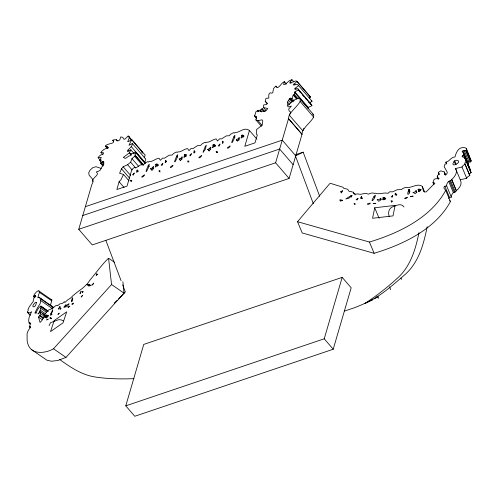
<?xml version="1.0" encoding="UTF-8"?>
<svg xmlns="http://www.w3.org/2000/svg" width="496" height="496" viewBox="0 0 496 496"><rect width="100%" height="100%" fill="white"/><g stroke="black" fill="none" stroke-linecap="round" stroke-linejoin="round"><path stroke-width="0.74" d="M144.2 157.858L145.192 155.118L131.7 139.469L129.003 145.309L132.32 143.493C132.587 147.157 128.222 148.478 127.311 151.528L130.826 149.804L134.323 153.859M132.32 143.493L145.812 159.142L144.789 162.273L131.291 146.624M30.715 315.264L28.222 313.54L28.198 312.474L27.46 312.102L28.303 310.043L27.968 309.492L29.345 306.72L33.344 301.264C32.817 299.373 34.416 297.302 35.631 295.777L35.47 295.207C30.634 299.739 36.301 290.253 38.7 290.854L39.401 291.332L39.401 292.287L37.82 297.823L39.06 297.247L53.766 307.483L53.636 307.855L41.174 299.231L41.298 298.852C39.748 300.037 40.511 297.873 39.06 297.247M145.433 163.252L135.941 152.241L134.087 152.229L134.038 153.214L133.467 153.772L130.169 153.283L130.944 154.56L130.343 155.639C127.844 155.477 125.407 160.382 123.932 157.492L123.417 157.356L129.375 152.855L130.826 149.804M292.938 101.475L290.941 99.163L291.028 98.22L290.699 98.003L289.354 98.834L287.562 102.058L287.835 106.175A18.141 9.306 -40.8 0 0 287.922 106.727L288.002 106.789A12.065 6.188 -40.8 0 0 289.329 106.714L291.394 106.063L288.653 109.145L289.236 111.141C291.592 111.209 289.782 114.03 289.304 115.165A33.747 17.31 -40.8 0 0 288.846 116.374L288.523 118.68L302.014 134.329L289.106 178.436L92.244 244.943L78.752 229.301L91.648 185.188L92.746 182.627A33.747 17.31 -40.8 0 0 92.975 181.499C91.667 177.401 100.39 175.28 96.329 171.969L98.431 171.207A12.065 6.188 -40.8 0 0 100 170.308L100.142 170.165A18.141 9.306 -40.8 0 0 100.601 169.434L103.627 163.866L103.391 161.553L102.405 161.615L101.364 163.209L100.508 163.184L101.234 159.929L99.808 160.518L100.812 161.677M409.107 189.404C411.048 194.215 405.145 197.594 409.107 189.404L409.987 191.512M265.999 110.434L263.5 107.533L263.574 105.462L263.723 104.904L266.488 104.575L267.139 103.732L267.096 103.05L265.211 101.376L265.999 98.326L268.863 98.053C268.578 95.728 268.429 91.562 271.92 93.149L272.806 92.647L273.395 88.976L274.294 87.625L275.974 86.118L276.973 87.277M302.014 134.329L302.337 132.023A33.747 17.31 -40.8 0 1 302.796 130.814L289.304 115.165C292.169 110 297.247 106.578 300.136 101.438L300.21 99.101L298.493 98.152L295.263 99.386L287.81 105.363M303.515 129.202L302.796 130.814C305.666 125.649 310.738 122.227 313.627 117.087L313.701 114.75L300.21 99.101M293.948 82.045L291.952 79.726L290.11 82.014L289.819 82.956L290.489 83.037C294.829 80.829 300.601 79.062 293.08 85.021L296.955 84.326L297.91 84.766L298.536 85.585L294.661 88.79L295.064 89.404L297.11 88.66L298.034 88.92C299.708 91.041 294.903 90.495 294.574 92.43L294.587 94.711L298.084 98.772M298.034 88.92L311.525 104.563C313.199 106.683 308.394 106.144 308.072 108.078L308.146 108.612M30.504 327.763L29.258 326.901L30.299 326.269A1.972 0.645 -55.3 0 1 30.454 326.554L30.256 327.335A11.606 3.801 -55.3 0 1 29.785 328.309C28.216 330.572 26.561 332.928 27.119 335.879C27.131 338.588 26.84 341.366 27.875 343.957C31.242 355.105 45.458 353.543 53.512 348.775L111.557 284.537L108.587 258.416A3.447 1.128 -55.3 0 0 107.886 258.819C101.327 265.366 95.951 272.98 90.086 279.949A6.919 2.269 -55.3 0 0 89.677 280.562L87.984 282.937A2.034 0.67 -55.3 0 0 87.532 283.365L86.75 284.698L86.831 284.313L84.779 286.167A4.359 1.426 -55.3 0 0 84.06 286.942C80.767 289.931 76.998 291.952 73.904 294.971A1.903 0.626 -55.3 0 0 73.507 295.108L70.618 298.028L67.698 299.894L64.846 302.51L64.486 301.673L62.508 303.36L59.942 303.825L57.66 305.728L57.369 305.176L55.918 305.579L51.801 308.723L48.106 310.236L45.31 313.739L41.98 320.453L40.43 322.102A1.823 0.595 -55.3 0 1 39.996 322.313L38.471 317.049L40.009 315.363L40.74 312.027L37.913 313.974C40.35 312.034 39.978 309.02 41.298 306.646C39.971 304.935 36.84 310.589 36.419 312.232C32.531 316.467 38.062 306.621 38.886 305.598C41.218 302.926 40.064 300.973 41.174 299.231M31.26 349.451L46.996 360.239L51.64 361.224L57.889 360.474L65.98 357.405L124.019 293.167L122.89 281.697M448.644 198.53L448.911 198.016A1.972 1.283 -22.6 0 1 449.543 197.47L451.341 197.141A8.32 5.406 -22.6 0 1 453.356 192.584L455.291 191.927L456.363 190.817L451.676 179.558C454.497 176.967 458.124 172.627 455.582 168.553L461.987 166.991L463.066 165.559L465.136 164.232C464.275 163.227 465.502 161.752 466.494 161.33L465.719 160.648L465.806 158.937L464.926 158.602L464.361 157.43L462.036 156.426L463.71 154.69L463.32 154.014L463.611 152.433L462.402 152.26L462.061 151.708L462.979 150.778L465.632 150.747L466.513 149.693L466.364 148.602L465.099 147.727C458.738 146.394 456.252 152.012 455.024 156.866L452.718 157.492C450.083 158.819 448.756 161.721 445.985 162.13L446.493 163.897M456.363 190.817L451.695 179.316M261.386 126.269L255.886 119.896L256.637 116.492L254.572 115.934L254.374 115.475L255.099 114.613L255.905 111.712L258.168 110.31L259.172 111.47M96.484 273.842L96.162 275.46C98.233 274.517 95.536 272.664 97.731 274.703M44.442 316.851L45 317.378A35.786 11.724 -55.3 0 0 45.353 317.471A16.535 5.419 -55.3 0 1 45.632 316.808L46.568 314.861A2.61 0.856 -55.3 0 0 46.171 315.096L44.442 316.851L45.688 317.719M468.001 165.273L468.298 163.692L462.979 150.778M50.79 313.794L50.846 315.351L52.768 310.49L52.663 309.833L50.79 313.794L52.037 314.662M264.771 111.55L262.272 108.649L260.406 111.352C261.497 112.102 263.748 110.124 265.162 111.364L267.859 108.556L263.5 107.533M159.055 170.866C159.135 172.906 161.212 169.768 159.055 170.866L160.053 172.025M216.188 151.559C216.268 153.599 218.352 150.468 216.188 151.559L217.192 152.718M427.161 226.709C423.671 244.547 418.488 263.438 403.88 275.534C391.803 285.932 379.607 296.937 364.901 303.478L364.672 303.459A219.151 185.027 64.2 0 1 353.319 308.128L344.615 311.035M52.588 307.247C52.88 306.596 51.584 306.15 51.2 306.125M374.709 207.768L372.57 218.271L392.999 215.896L395.138 205.394L374.709 207.768L379.099 218.321M433.87 184.704L432.989 182.59L433.988 179.614L435.023 178.858L439.171 178.405L437.85 177.81L437.187 176.167L438.793 174.065L438.997 173.482L438.352 172.937L438.848 172.007L440.863 170.853L444.249 171.907L445.439 175.02M49.079 325.636L50.505 322.71L58.026 319.895A7.998 6.752 64.2 0 1 60.71 319.833A8.035 6.783 64.2 0 1 63.283 320.869M418.984 232.655C415.505 249.779 410.136 267.691 396.143 279.273C386.452 288.226 375.9 296.205 364.901 303.478M155.856 164.381L155.608 166.272A27.857 14.285 -40.8 0 1 155.353 167.059A36.791 18.873 -40.8 0 0 156.252 166.34L158.187 164.517L156.655 163.996A1.984 1.017 -40.8 0 0 156.091 164.176L155.856 164.381L157.356 166.117M184.425 154.727L184.177 156.624A27.857 14.285 -40.8 0 1 183.917 157.406A36.791 18.873 -40.8 0 0 184.822 156.686L186.756 154.864L185.225 154.343A1.984 1.017 -40.8 0 0 184.661 154.523L184.425 154.727L185.926 156.469M212.995 145.074L212.747 146.971A27.857 14.285 -40.8 0 1 212.486 147.752A36.791 18.873 -40.8 0 0 213.392 147.039L215.32 145.21L213.795 144.689A1.984 1.017 -40.8 0 0 213.23 144.869L212.995 145.074L214.495 146.816M241.564 135.427L241.31 137.318A27.857 14.285 -40.8 0 1 241.056 138.099A36.791 18.873 -40.8 0 0 241.955 137.386L243.889 135.563L242.358 135.036A1.984 1.017 -40.8 0 0 241.8 135.216L241.564 135.427L243.059 137.163M50.648 304.724L51.863 299.962L38.7 290.854M384.549 197.749L385.857 198.419L383.687 199.392A38.645 25.116 -22.6 0 1 382.664 199.733A15.624 10.156 -22.6 0 0 382.918 199.144L383.346 197.501A2.753 1.786 -22.6 0 1 383.997 197.52L384.549 197.749L385.268 199.491M135.941 152.241L135.036 155.18L135.365 155.682L131.942 158.621L130.646 162.211L127.602 164.697L123.126 166.774L121.501 168.789L119.586 173.259L123.516 174.462L121.024 179.67L119.083 181.716L116.864 189.534L127.032 186.093L131.663 170.252L133.033 168.386L134.41 167.611L136.183 167.747L140.535 164.864L143.518 164.691L145.043 163.11L147.752 161.64L148.651 162.074A1.897 0.973 -40.8 0 1 149.178 161.603C152.594 161.963 155.564 158.534 159.024 158.205L160.382 160.32L162.552 158.081L164.461 158.218L169.105 155.211L172.087 155.043L173.612 153.456L176.322 151.987L177.215 152.421A1.897 0.973 -40.8 0 1 177.748 151.956C181.164 152.315 184.134 148.887 187.593 148.552L188.951 150.666L191.121 148.428L193.031 148.564L197.668 145.557L200.657 145.39L202.182 143.803L204.885 142.333L205.784 142.767A1.897 0.973 -40.8 0 1 206.311 142.302C209.734 142.662 212.703 139.233 216.163 138.905L217.515 141.013L219.691 138.781L221.6 138.911L226.238 135.904L229.22 135.737L230.752 134.156L233.455 132.68L234.354 133.114A1.897 0.973 -40.8 0 1 234.881 132.649C239.717 132.841 244.193 126.505 249.432 130.467L256.928 139.159M107.539 148.44C101.841 144.255 111.023 144.187 113.262 142.6L113.51 141.664L112.753 140.269L113.696 139.829L116.386 139.723L117.385 140.883M125.779 405.846L143.741 344.422L342.184 277.376L351.174 287.81L333.213 349.234L134.776 416.274L125.779 405.846L324.223 338.799L342.184 277.376M249.432 130.467L244.795 146.308L254.963 142.873L257.331 135.005L256.296 133.97L256.63 129.493L262.204 125.073L262.768 121.055L262.093 119.821L257.994 120.64L255.886 119.896M288.523 118.68L275.615 162.787L78.752 229.301M303.75 128.687L303.893 128.222M50.059 317.936L50.183 318.705L51.1 317.855L50.059 317.936L51.305 318.804M309.163 98.078L310.484 96.956L296.986 81.307M99.808 160.518L101.271 157.306L98.084 157.728L100.583 160.623M294.587 94.711L293.223 95.071L291.995 98.493L290.941 99.163M444.85 173.612L444.317 174.425L446.016 174.753L447.231 173.079L447.187 172.05L444.174 166.706L444.943 164.244L446.462 163.668L445.91 162.49M137.02 170.178C135.383 175.144 139.06 170.252 137.02 170.178L138.018 171.337M165.59 160.53C163.953 165.49 167.629 160.599 165.59 160.53L166.588 161.69M194.159 150.877C192.522 155.837 196.199 150.945 194.159 150.877L195.157 152.036M258.168 110.31L257.585 111.792L262.272 108.649M467.66 162.031L470.32 162L471.2 160.952L466.364 148.602M98.084 157.728L99.374 156.029L100.676 155.025L102.678 154.399L103.565 153.345L103.49 152.774L100.911 152.353L102.219 150.877L103.676 149.618L107.936 147.566L107.564 146.853L105.536 146.122M148.217 165.565C142.96 177.574 149.054 168.528 149.203 164.436L148.217 165.565L149.215 166.724M176.787 155.911C171.529 167.921 177.624 158.881 177.766 154.783L176.787 155.911L177.785 157.071M233.926 136.611C228.662 148.62 234.757 139.574 234.906 135.476L233.926 136.611L234.924 137.77M395.324 193.254L394.996 194.723L396.366 195.071L396.837 194.469L395.324 193.254L396.205 195.362M64.765 306.168L65.503 305.121A2.753 0.899 -55.3 0 1 65.949 304.736L65.435 306.404A15.624 5.121 -55.3 0 0 65.311 306.95A38.645 12.667 -55.3 0 1 64.796 307.129L63.817 307.222L64.765 306.168L66.011 307.03M454.131 161.188C450.517 166.551 455.812 165.323 458.217 162.707A2.951 1.916 -22.6 0 0 458.602 161.987A3.112 2.021 -22.6 0 0 458.552 160.915L456.525 160.245L454.131 161.188L455.601 164.703M451.676 179.558L450.61 180.668L448.669 181.325A8.32 5.406 -22.6 0 0 446.654 185.888L444.856 186.211A1.972 1.283 -22.6 0 0 444.23 186.756L443.932 187.575A11.606 7.545 -22.6 0 0 444.075 188.344L445.73 190.328L450.418 201.581C435.414 229.245 403.13 244.534 374.12 253.295L302.2 232.965L297.519 221.706L329.66 183.725A3.447 2.238 -22.6 0 1 330.888 183.477L343.052 187.265L343.474 188.151L347.739 189.305L349.066 191.344L351.565 191.611A6.919 4.501 -22.6 0 1 351.906 191.971L353.363 192.206L353.53 193.223A2.034 1.321 -22.6 0 1 354.163 193.279L355.217 194.947M455.582 168.553L460.269 179.806L466.674 178.25L467.753 176.812L469.824 175.491L465.136 164.232M131.7 139.469L128.464 141.614L127.708 141.676L129.369 137.646L129.152 136.667L128.08 136.084L124.911 139.147L123.808 139.215L122.785 137.355L120.751 136.915L119.722 139.984L118.079 140.889L116.882 140.61L116.386 139.723M374.083 196.323C368.857 204.904 375.311 198.921 375.323 195.374A24.447 15.891 -22.6 0 1 374.778 195.821L374.083 196.323L374.666 197.73M416.014 190.613L414.954 191.927L413.738 192.318A15.184 9.87 -22.6 0 1 412.908 192.504L415.214 193.57A7.694 5.003 -22.6 0 0 415.896 192.975C417.954 191.983 414.408 188.461 416.888 192.727M130.715 180.271L130.715 181.331L131.837 180.631L130.901 180.259L131.719 181.431M187.854 160.971L187.848 162.031L188.976 161.324L188.04 160.952L188.852 162.13M361.348 196.633L360.418 198.078L361.472 198.729L362.148 198.214L361.348 196.633L362.229 198.747M152.396 167.84C154.07 164.629 154.293 167.859 152.632 169.266A9.951 5.103 -40.8 0 1 151.857 170.085L150.623 168.64L152.396 167.84L153.4 169M180.966 158.193C182.64 154.975 182.863 158.205 181.195 159.613A9.951 5.103 -40.8 0 1 180.426 160.437L179.192 158.993L180.966 158.193L181.964 159.352M209.535 148.54C211.209 145.322 211.432 148.552 209.765 149.966A9.951 5.103 -40.8 0 1 208.996 150.784L207.762 149.339L209.535 148.54L210.533 149.699M238.105 138.886C239.779 135.668 240.002 138.899 238.334 140.312A9.951 5.103 -40.8 0 1 237.565 141.131L236.332 139.686L238.105 138.886L239.103 140.046M456.376 190.569C459.587 188.244 462.619 183.706 460.269 179.806M465.986 159.204L470.462 170.667L465.775 159.408M118.55 298.995L125.345 291.97L122.679 284.915M117.068 300.415L114.198 303.099M87.736 284.915L88.592 284.382L90.377 285.095L88.71 286.118L87.736 284.915L89.057 285.814M391.127 200.899L391.673 201.711L392.801 201.165L391.127 200.899L391.716 202.306M380.717 198.394L379.211 199.516L377.977 199.659A16.089 10.459 -22.6 0 1 377.158 199.665L378.727 201.264A8.153 5.301 -22.6 0 0 379.589 200.799C381.474 200.706 380.277 196.583 381.306 199.801M310.006 102.598L312.034 101.234L311.407 100.415M286.428 84.072L284.369 81.635C281.468 82.826 280.531 86.106 277.859 87.476L276.749 87.222L275.974 86.118M418.091 189.41L418.32 189.261A2.61 1.693 -22.6 0 1 419.002 189.137L421.302 189.528L419.498 190.855A35.786 23.262 -22.6 0 1 418.593 191.375A16.535 10.751 -22.6 0 0 418.599 190.799L418.091 189.41L418.971 191.524M28.222 313.54L31.744 311.748C29.624 315.022 28.018 319.083 28.973 322.772L30.405 323.919M340.901 191.592L342.686 190.662C342.24 191.555 341.006 193.88 340.901 191.592L341.484 193M466.345 161.02L471.175 172.589C470.189 173.011 468.962 174.487 469.824 175.491M29.159 323.051L30.138 322.729A8.32 2.728 -55.3 0 1 29.258 326.901M377.096 297.47L374.021 298.834M319.684 196.311L303.174 152.167L295.43 155.905L313.298 203.645M364.672 303.459L372.645 299.739M350.939 195.728L345.749 198.946L348.769 198.257L352.179 195.573L350.939 195.728L351.528 197.135M85.368 206.671L282.243 140.157L295.734 155.8M82.77 215.549L279.645 149.036L293.136 164.684M295.833 154.647L303.174 152.167M297.519 221.706L369.433 242.042C398.449 233.281 430.726 217.986 445.73 190.328M291.952 79.726L289.59 80.526L285.064 84.469L283.631 84.618L284.369 81.635M101.165 168.417L95.995 166.724L92.851 167.617L90.136 170.047L88.685 172.844L89.181 175.286L92.268 178.765L92.975 181.499M133.982 378.659C120.782 379.155 107.496 378.969 94.432 376.873C81.381 374.716 70.24 367.065 59.7 359.532M467.914 163.612L468.298 163.692M141.571 151.733L142.643 152.315M340.002 199.907C344.782 199.869 341.942 201.562 340.169 200.427A1.872 1.215 -22.6 0 1 340.008 199.907L340.591 201.314M432.989 182.59L434.905 183.111L426.281 191.809A1.823 1.184 -22.6 0 1 425.487 192.014L423.51 191.549L422.313 186.366C417.775 182.993 412.207 187.662 407.346 187.637L405.703 187.401L402.746 188.492L401.531 189.553L397.129 189.763L392.627 191.828L389.682 191.803L388.046 193.316C383.774 192.101 379.254 194.885 375.199 193.18A1.903 1.234 -22.6 0 0 374.412 193.446C372.626 192.429 370.134 193.328 368.361 194.19C365.242 192.095 361.646 195.052 358.726 194.141A4.359 2.833 -22.6 0 0 357.814 193.917C356.599 193.973 354.336 194.556 354.628 193.539M310.601 104.309L311.525 104.563M470.4 171.901L471.175 172.589M470.09 170.004L470.667 170.463M310.074 96.739L310.484 96.956M312.561 114.117L313.701 114.75M51.169 299.485L51.863 299.962M108.822 258.366L114.433 262.248M111.557 284.537L124.019 293.167M88.493 284.394L90.365 285.69M88.003 284.679L89.875 285.975M39.401 292.287L51.869 300.917M34.763 295.616L36.01 296.484M40.852 300.663L52.805 308.927M33.709 296.67L34.956 297.532M33.486 296.689L34.732 297.55M40.753 305.92L48.112 311.079M40.908 306.292L48.149 311.389M41.131 307.142L47.362 311.451M40.436 308.14L46.667 312.455M40.337 310.242L45.322 313.695M50.164 317.738L51.41 318.599M39.81 311.395L45.099 315.047M42.34 313.453L44.206 314.749M45.365 316.045L46.612 316.907M40.567 313.67L44.305 316.256M40.009 315.363L43.121 317.514M35.123 312.313L36.369 313.174M39.655 315.915L43.394 318.5M38.471 317.049L42.21 319.635M27.46 312.102L28.706 312.964M29.555 323.045L30.802 323.913M53.512 348.775L65.98 357.405M449.624 200.545L450.418 201.581M404.035 206.956C401.289 202.672 395.913 205.586 392.41 206.925A7.998 6.752 64.2 0 0 389.534 209.572A8.035 6.783 64.2 0 0 388.845 215.171L389.236 216.454M296.937 81.462L310.428 97.104M298.536 85.585L312.034 101.234M293.985 83.88L294.984 85.039M298.493 90.018L311.984 105.667M299.609 91.562L300.607 92.721M302.603 95.034L303.608 96.193M305.604 98.512L306.602 99.671M308.605 101.99L309.603 103.149M290.11 82.014L291.109 83.173M295.114 88.04L296.118 89.199M294.884 91.903L308.376 107.545M294.574 92.43L308.072 108.078M300.136 101.438L313.627 117.087M293.725 94.792L297.222 98.853M293.223 95.071L296.72 99.132M291.995 98.493L293.998 100.812M290.079 98.276L293.074 101.748M289.354 98.834L291.853 101.73M288.672 100.428L290.675 102.746M287.562 102.058L289.565 104.371M288.368 118.426L301.859 134.075M265.211 101.376L267.214 103.689M261.944 109.275L263.94 111.594M260.493 110.794L261.491 111.953M257.777 110.372L258.782 111.532M254.374 115.475L256.37 117.788M254.572 115.934L256.568 118.253M257.994 120.64L261.987 125.277M275.615 162.787L289.106 178.436M242.817 135.148L243.821 136.307M242.91 135.513L243.908 136.673M241.8 135.216L243.3 136.958M236.332 139.686L237.33 140.845M214.253 144.801L215.252 145.96M214.34 145.167L215.338 146.326M213.23 144.869L214.731 146.611M216.423 151.317L217.422 152.477M207.762 149.339L209.262 151.075M184.661 154.523L186.161 156.259M179.192 158.993L180.693 160.729M324.223 338.799L333.213 349.234M157.114 164.102L158.112 165.261M157.201 164.467L158.205 165.627M156.091 164.176L157.592 165.912M128.495 136.102L141.992 151.751M128.08 136.084L131.366 139.959M141.36 151.553L142.86 153.289M150.623 168.64L152.123 170.382M135.941 152.911L144.937 163.339M135.036 155.18L143.753 165.156M135.365 155.682L143.363 164.951M134.819 156.395L142.315 165.087M127.912 150.077L128.91 151.237M130.169 153.283L131.167 154.436M129.375 152.855L131.378 155.174M131.942 158.621L138.44 166.154M112.753 140.269L113.751 141.428M130.646 162.211L135.644 168.001M137.299 170.029L138.297 171.188M127.602 164.697L132.097 169.911M107.564 146.853L108.562 148.013M105.58 145.973L107.582 148.292M123.126 166.774L130.622 175.466M121.501 168.789L129.499 178.058M123.516 174.462L129.016 180.842M100.911 152.353L102.908 154.671M102.988 161.479L103.993 162.638M102.405 161.615L103.906 163.358M119.083 181.716L124.081 187.507M101.866 162.136L103.862 164.455M101.364 163.209L103.36 165.528M100.508 163.184L103.007 166.079M376.551 296.726L377.326 297.817M466.513 149.693L471.2 160.952M466.141 150.511L470.828 161.77M465.632 150.747L470.32 162M464.219 150.524L468.906 161.783M463.493 152.346L468.336 163.99M465.806 158.937L470.487 170.196M463.71 154.69L465.756 159.613M463.481 154.504L465.242 158.726M465.57 159.898L467.325 164.114M467.846 165.366L470.772 172.403M464.361 157.43L464.944 158.838M462.402 155.825L462.991 157.232M464.864 163.872L469.545 175.131M461.987 166.991L466.674 178.25M454.665 160.754L456.134 164.269M445.985 162.13L446.574 163.537M450.61 180.668L455.291 191.927M449.705 181.102L454.386 192.355M448.669 181.325L453.35 192.584M444.249 171.907L445.551 174.983M444.261 172.651L445.141 174.766M446.654 185.888L451.341 197.141M444.856 186.211L449.543 197.47M438.452 172.465L439.326 174.58M438.352 172.937L438.935 174.344M437.187 176.167L438.359 178.975M437.292 177.103L438.166 179.217M433.275 182.931L433.857 184.338M422.313 186.366L424.657 191.995M419.957 189.484L420.54 190.892M419.672 189.218L420.255 190.625M418.32 189.261L419.201 191.375M408.778 189.633L409.653 191.747M408.282 190.228L409.454 193.037M383.346 197.501L384.22 199.615M383.079 197.606L383.954 199.714M383.024 197.799L383.904 199.913M353.363 192.206L353.946 193.614M369.433 242.042L374.12 253.295M105.908 240.517L121.086 280.68M400.979 278.033L401.506 279.44M389.602 286.886L390.662 289.726M377.865 296.149L378.671 298.313M372.409 299.714A219.151 185.027 64.2 0 1 370.351 300.644M369.656 300.942A219.151 185.027 64.2 0 1 368.255 301.543M47.43 315.673L47.523 316.064L48.137 315.84A15.184 4.979 -55.3 0 0 48.608 315.58L46.543 318.128A7.694 2.523 -55.3 0 1 46.376 317.818L47.449 315.134L47.43 315.673M71.722 300.216C70.779 304.166 73.619 299.789 72.503 297.947A24.447 8.01 -55.3 0 1 72.354 297.73L71.722 300.216M203.124 152.136L205.294 149.395L206.336 145.13L205.232 146.5L203.124 152.136M36.307 302.349C36.506 303.986 34.677 308.5 32.835 306.423A2.951 0.967 -55.3 0 1 32.928 305.796A3.112 1.023 -55.3 0 1 33.486 304.519L35.166 302.603L36.307 302.349M82.379 291.66L82.324 292.807L83.254 291.586L82.379 291.66M71.945 304.073C72.342 305.654 75.287 301.221 71.945 304.073M370.146 203.168C368.943 205.604 364.269 203.819 370.146 203.168M81.127 291.481C79.323 295.864 79.881 292.597 81.127 291.481M144.348 174.976C143.722 177.698 138.719 178.101 144.348 174.976M172.918 165.323C172.292 168.045 167.282 168.454 172.918 165.323M201.481 155.67C200.861 158.391 195.852 158.801 201.481 155.67M230.051 146.022C229.425 148.738 224.421 149.147 230.051 146.022M60.004 306.54C58.113 311.116 57.92 308.896 60.004 306.54M66.576 305.92L66.855 306.454A8.153 2.672 -55.3 0 0 67.202 306.509L69.031 303.763A16.089 5.27 -55.3 0 1 68.485 304.215C67.369 304.99 66.948 304.036 66.576 305.92M407.272 197.253C406.224 199.807 401.915 198.53 407.272 197.253M392.733 195.647L392.361 197.141L391.121 196.831L392.733 195.647M48.112 319.17L46.612 320.025A7.235 2.368 -55.3 0 1 47.176 319.498L48.112 319.17M60.574 307.867L60.09 309.399L61.07 308.338L60.574 307.867M54.207 320.577L50.511 331.607L63.017 322.853L66.712 311.823L54.207 320.577M410.576 196.714L413.211 196.174A7.235 4.7 -22.6 0 0 412.412 196.106L410.576 196.714M222.723 141.224C221.092 146.19 224.762 141.298 222.723 141.224M82.497 295.473L81.177 296.968L82.497 295.473M134.261 173.085L133.312 175.138L132.537 174.716L134.261 173.085M162.831 163.432L161.882 165.484L161.107 165.063L162.831 163.432M191.4 153.779L190.452 155.831L189.67 155.409L191.4 153.779M219.964 144.125L219.015 146.177L218.24 145.762L219.964 144.125M59.136 313.168L58.323 314.334L57.834 314.334L59.136 313.168M93.409 283.793L91.741 285.25L93.769 283.098A1.872 0.614 -55.3 0 1 93.409 283.793M358.025 198.536L357.046 199.993L356.091 199.404L358.025 198.536M69.775 306.168L68.045 307.489A7.26 2.381 -55.3 0 1 68.615 306.826L69.775 306.168M373.271 203.49L375.832 203.503A7.26 4.718 -22.6 0 0 375.156 203.261L373.271 203.49M354.324 203.589L354.063 203.726C354.231 205.431 356.68 203.769 354.324 203.589"/></g></svg>
